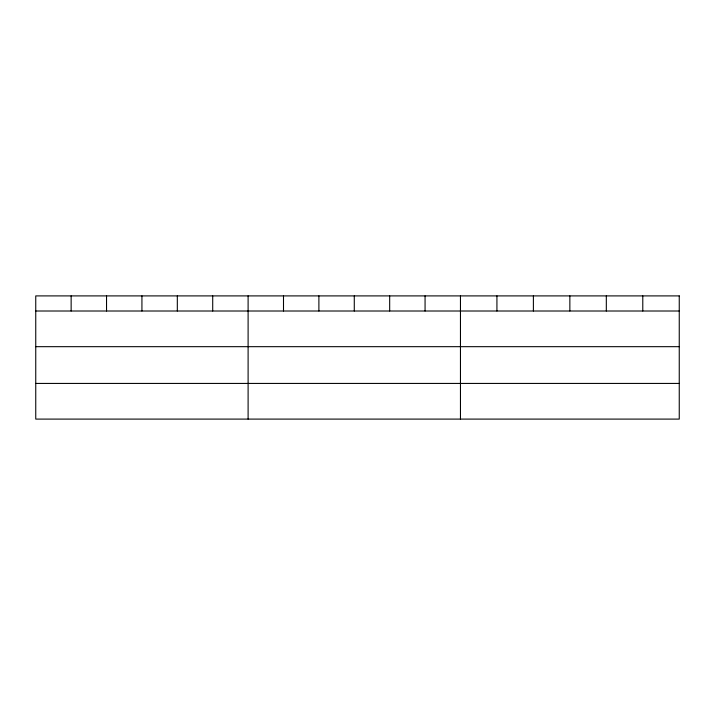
<?xml version="1.0" encoding="UTF-8"?>
<svg xmlns="http://www.w3.org/2000/svg" width="715" height="715" viewBox="0 0 715 715"><rect width="100%" height="100%" fill="white"/><g stroke="black" fill="none" stroke-linecap="round" stroke-linejoin="round"><path stroke-width="1.07" d="M35.75 311.007L679.25 311.007M35.75 346.677L679.25 346.677M35.75 383.428L679.25 383.428M642.785 295.903L642.785 311.007M606.32 295.903L606.32 311.007M569.855 295.903L569.855 311.007M533.39 295.903L533.39 311.007M496.925 295.903L496.925 311.007M460.46 295.903L460.46 419.097M425.068 295.903L425.068 311.007M389.675 295.903L389.675 311.007M354.282 295.903L354.282 311.007M318.89 295.903L318.89 311.007M283.498 295.903L283.498 311.007M248.105 295.903L248.105 419.097M212.713 295.903L212.713 311.007M177.32 295.903L177.32 311.007M141.928 295.903L141.928 311.007M106.535 295.903L106.535 311.007M71.142 295.903L71.142 311.007M679.25 295.903L35.75 295.903L35.75 419.097L679.25 419.097L679.25 295.903"/></g></svg>
